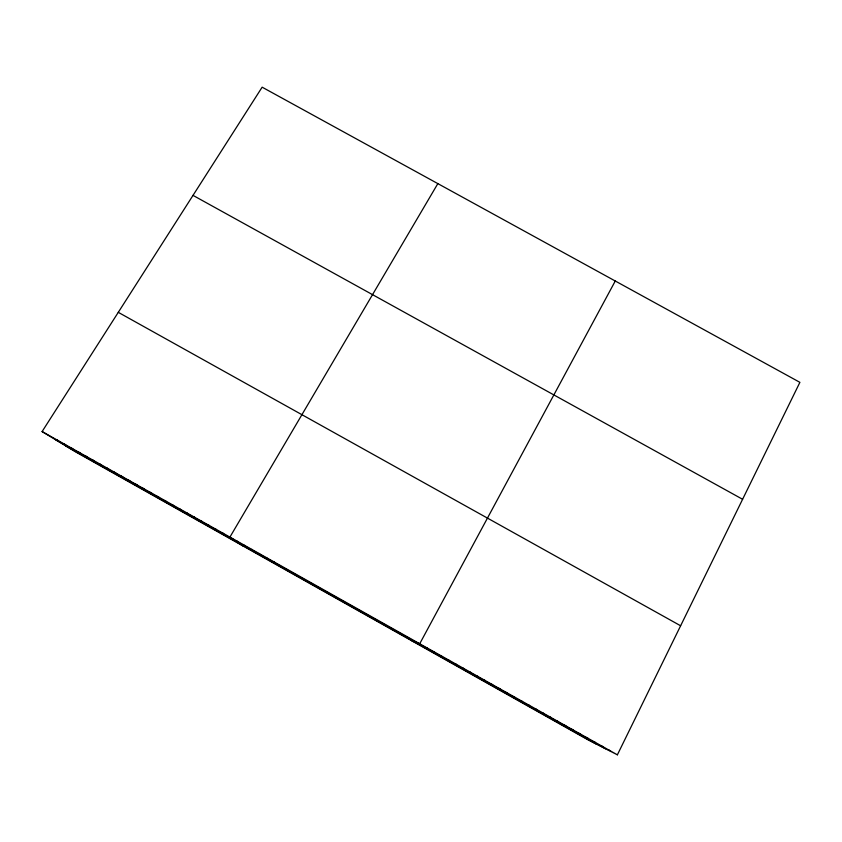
<?xml version="1.0" encoding="UTF-8"?>
<svg xmlns="http://www.w3.org/2000/svg" width="842" height="842" viewBox="0 0 842 842"><rect width="100%" height="100%" fill="white"/><g stroke="black" fill="none" stroke-linecap="round" stroke-linejoin="round"><path stroke-width="1.26" d="M617.386 754.821L799.9 382.352L262.146 87.179L42.1 431.567L75.412 451.796L587.905 739.792L617.386 754.821L42.1 431.567M615.27 281.007L419.726 643.751L412.012 640.951M437.84 183.619L229.919 537.101L242.928 545.932M426.42 647.624L427.01 647.845M433.651 651.687L434.293 651.94M440.892 655.75L441.587 656.034M448.123 659.812L448.87 660.128M455.364 663.885L456.164 664.233M462.605 667.948L463.468 668.327M469.847 672.021L470.762 672.432M477.098 676.094L478.067 676.536M484.35 680.168L485.371 680.641M491.602 684.241L492.686 684.746M498.864 688.324L499.99 688.851M506.116 692.398L507.305 692.966M513.378 696.481L514.63 697.081M520.651 700.565L521.945 701.186M527.913 704.649L529.271 705.301M535.186 708.732L536.596 709.427M542.458 712.827L543.932 713.542M549.742 716.91L551.257 717.658M557.015 721.005L558.593 721.783M564.298 725.099L565.94 725.909M571.592 729.193L573.276 730.035M578.875 733.287L580.622 734.161M586.169 737.382L587.969 738.287M593.463 741.476L595.315 742.423M600.756 745.58L602.672 746.549M608.061 749.685L610.029 750.685M193.007 195.376L742.602 499.285M118.28 312.329L680.62 625.774M55.372 439.629L605.63 748.822M65.886 446.018L596.315 744.086M56.477 439.64L58.656 440.966M63.676 443.681L65.792 444.986M70.865 447.723L72.938 448.997M78.064 451.775L80.085 453.017M85.274 455.817L87.231 457.027M99.682 463.921L101.545 465.068M92.473 459.869L94.388 461.048M106.892 467.973L108.702 469.089M114.102 472.025L115.859 473.109M121.322 476.077L123.016 477.14M128.542 480.14L130.184 481.161M135.762 484.192L137.351 485.192M142.993 488.255L144.529 489.223M150.223 492.317L151.707 493.254M157.454 496.38L158.885 497.285M164.685 500.443L166.063 501.327M171.915 504.505L173.242 505.358M179.157 508.579L180.43 509.399M186.408 512.652L187.619 513.431M193.649 516.714L194.807 517.472M200.901 520.788L202.006 521.524M208.153 524.871L209.205 525.566M215.405 528.944L216.405 529.607M222.656 533.018L223.604 533.66M237.181 541.185L238.023 541.753M244.454 545.269L245.232 545.805M251.716 549.352L252.453 549.868M258.989 553.436L259.673 553.92M266.272 557.52L266.893 557.972M273.545 561.614L274.113 562.035"/></g></svg>
